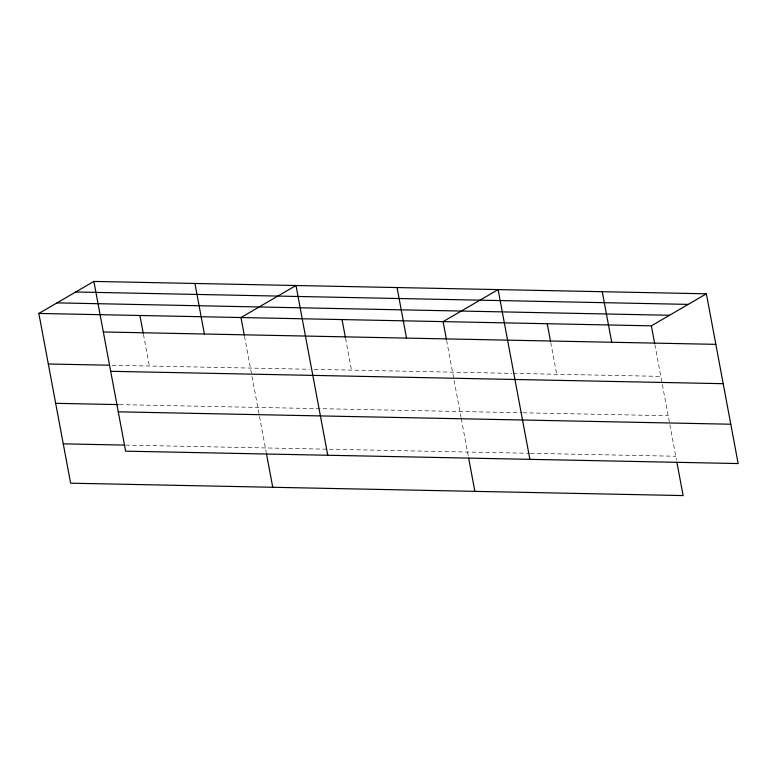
<?xml version="1.0" encoding="UTF-8"?>
<svg xmlns="http://www.w3.org/2000/svg" width="777" height="777" viewBox="0 0 777 777"><rect width="100%" height="100%" fill="white"/><g stroke="black" fill="none" stroke-linecap="round" stroke-linejoin="round"><path stroke-width="0.58" stroke-dasharray="3.88 2.91" d="M112.073 365.277L309.392 369.269M314.209 369.366L511.897 373.368M513.111 373.397L660.829 376.379M119.435 404.613L521.678 412.752M522.892 412.781L668.181 415.724M125.816 445.114L529.263 453.282M530.477 453.302L675.767 456.245M654.885 344.648L676.437 459.819M550.757 342.54L556.701 374.281M446.629 340.433L461.043 417.463M461.266 418.657L468.405 456.798M345.561 338.383L351.505 370.124M244.502 336.344L251.777 375.233M252.001 376.418L266.278 452.709M143.434 334.295L149.378 366.035"/><path stroke-width="1.17" d="M676.884 462.208L683.129 495.58L70.62 483.187L38.85 313.442L93.871 281.42L706.38 293.813L738.15 463.558L125.631 451.165L93.871 281.42M38.85 313.442L651.369 325.835L706.38 293.813M75.709 291.987L688.228 304.38M57.003 302.875L669.521 315.268M103.331 331.964L715.84 344.357M48.31 363.986L109.674 365.229M110.693 371.299L723.202 383.692M55.672 403.321L118.23 404.584M118.269 411.829L730.788 424.223M63.258 443.852L124.621 445.095M651.369 325.835L654.661 343.473M602.253 291.705L611.713 342.249M547.241 323.727L550.534 341.365M529.895 459.343L498.125 289.598L443.113 321.62L446.406 339.258M468.628 457.993L474.873 491.365M397.066 287.558L406.526 338.102M342.045 319.58L345.347 337.208M327.768 455.254L295.998 285.509L240.977 317.531L244.279 335.169M266.501 453.904L272.746 487.276M194.93 283.459L204.39 334.003M139.918 315.491L143.211 333.119"/></g></svg>
